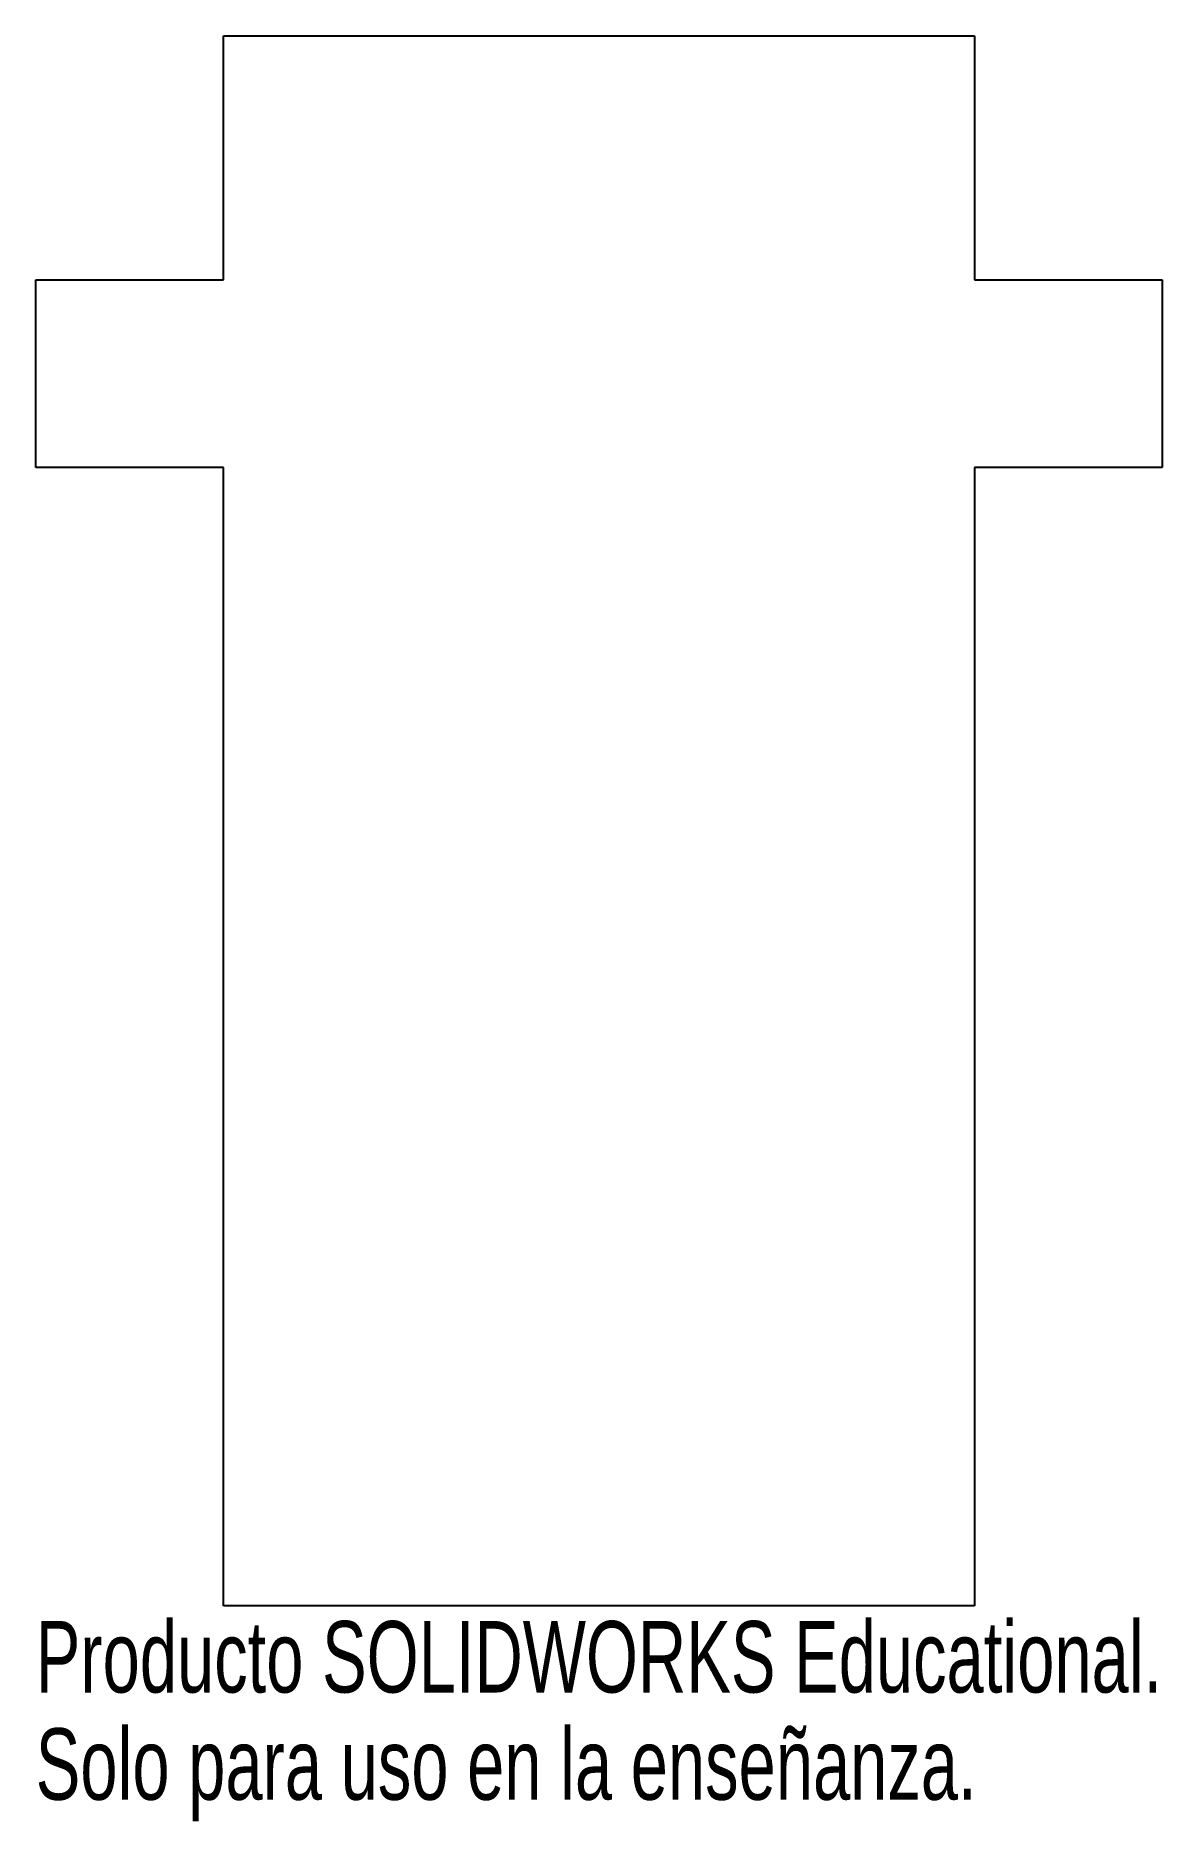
# Model space of a CAD drawing. Header units: inches. Extents: x 7.1 to 10.1, y -3.85 to 0.9.
import ezdxf

# ---------------------------------------------------------------- set-up
doc = ezdxf.new("R2010")
doc.units = ezdxf.units.IN
doc.header["$MEASUREMENT"] = 0
doc.styles.add('SLDTEXTSTYLE0', font='TXT', dxfattribs={"width": 0.7})

msp = doc.modelspace()

# ---------------------------------------------------------------- linework, layer by layer
at = {"color": 7, "linetype": 'Continuous', "lineweight": 25}
for p, q in [((7.6, 0.8996), (9.6, 0.8996)), ((7.6, 0.25), (7.6, 0.8996)), ((9.6, 0.8996), (9.6, 0.25)), ((7.1, 0.25), (7.6, 0.25)), ((7.1, -0.25), (7.1, 0.25)), ((9.6, 0.25), (10.1, 0.25)), ((10.1, 0.25), (10.1, -0.25)), ((7.6, -0.25), (7.1, -0.25)), ((7.6, -3.2815), (7.6, -0.25)), ((9.6, -0.25), (9.6, -3.2815)), ((10.1, -0.25), (9.6, -0.25)), ((9.6, -3.2815), (7.6, -3.2815))]:
    msp.add_line(p, q, dxfattribs=at)

# ---------------------------------------------------------------- texts
at = {"color": 7, "linetype": 'Continuous', "char_height": 0.1903, "attachment_point": 1, "style": 'SLDTEXTSTYLE0'}
for s, insert in [('Producto SOLIDWORKS Educational.', (7.1, -3.3216)), ('Solo para uso en la enseñanza.', (7.1, -3.6071))]:
    msp.add_mtext(s, dxfattribs=dict(at, insert=insert))

doc.saveas('drawing.dxf')
